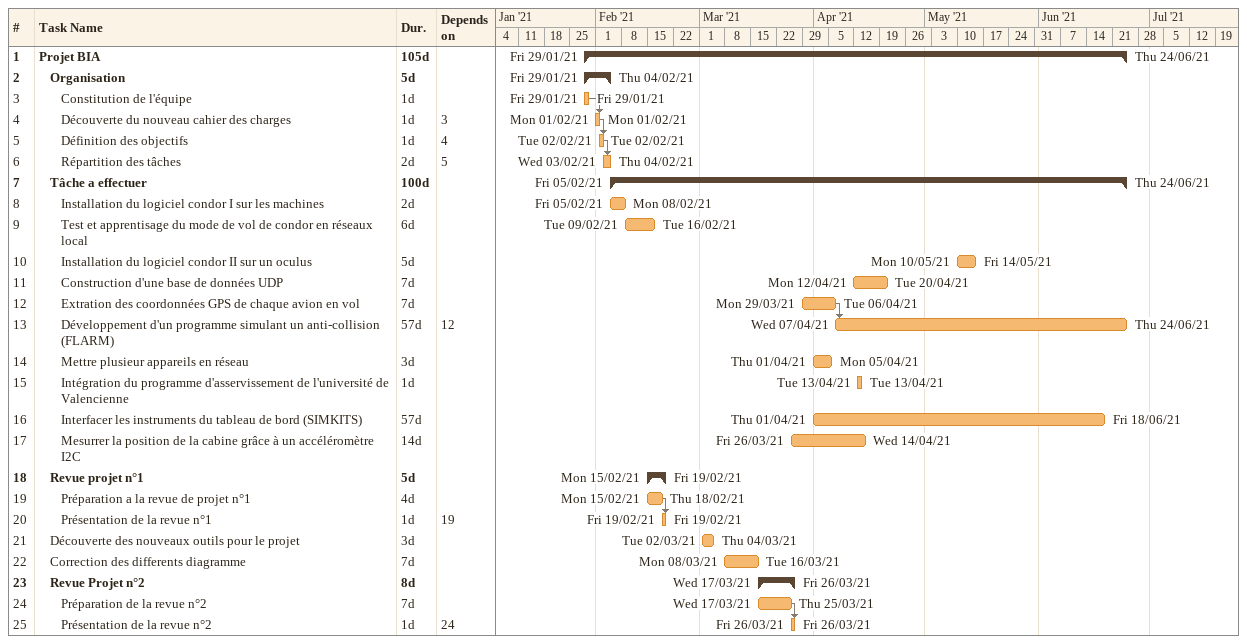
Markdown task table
| ID | Level | Task | Duration | Start | Finish | Predecessors |
|---|---|---|---|---|---|---|
| 1 | 1 | **Projet BIA** | 105d | 2021-01-29 | 2021-06-24 |  |
| 2 | 2 | **Organisation** | 5d | 2021-01-29 | 2021-02-04 |  |
| 3 | 3 | Constitution de l'équipe | 1d | 2021-01-29 | 2021-01-29 |  |
| 4 | 3 | Découverte du nouveau cahier des charges | 1d | 2021-02-01 | 2021-02-01 | 3 |
| 5 | 3 | Définition des objectifs | 1d | 2021-02-02 | 2021-02-02 | 4 |
| 6 | 3 | Répartition des tâches | 2d | 2021-02-03 | 2021-02-04 | 5 |
| 7 | 2 | **Tâche a effectuer** | 100d | 2021-02-05 | 2021-06-24 |  |
| 8 | 3 | Installation du logiciel condor I sur les machines | 2d | 2021-02-05 | 2021-02-08 |  |
| 9 | 3 | Test et apprentisage du mode de vol de condor en réseaux local | 6d | 2021-02-09 | 2021-02-16 |  |
| 10 | 3 | Installation du logiciel condor II sur un oculus | 5d | 2021-05-10 | 2021-05-14 |  |
| 11 | 3 | Construction d'une base de données UDP | 7d | 2021-04-12 | 2021-04-20 |  |
| 12 | 3 | Extration des coordonnées GPS de chaque avion en vol | 7d | 2021-03-29 | 2021-04-06 |  |
| 13 | 3 | Développement d'un programme simulant un anti-collision (FLARM) | 57d | 2021-04-07 | 2021-06-24 | 12 |
| 14 | 3 | Mettre plusieur appareils en réseau | 3d | 2021-04-01 | 2021-04-05 |  |
| 15 | 3 | Intégration du programme d'asservissement de l'université de Valencienne | 1d | 2021-04-13 | 2021-04-13 |  |
| 16 | 3 | Interfacer les instruments du tableau de bord (SIMKITS) | 57d | 2021-04-01 | 2021-06-18 |  |
| 17 | 3 | Mesurrer la position de la cabine grâce à un accéléromètre I2C | 14d | 2021-03-26 | 2021-04-14 |  |
| 18 | 2 | **Revue projet n°1** | 5d | 2021-02-15 | 2021-02-19 |  |
| 19 | 3 | Préparation a la revue de projet n°1 | 4d | 2021-02-15 | 2021-02-18 |  |
| 20 | 3 | Présentation de la revue n°1 | 1d | 2021-02-19 | 2021-02-19 | 19 |
| 21 | 2 | Découverte des nouveaux outils pour le projet | 3d | 2021-03-02 | 2021-03-04 |  |
| 22 | 2 | Correction des differents diagramme | 7d | 2021-03-08 | 2021-03-16 |  |
| 23 | 2 | **Revue Projet n°2** | 8d | 2021-03-17 | 2021-03-26 |  |
| 24 | 3 | Préparation de la revue n°2 | 7d | 2021-03-17 | 2021-03-25 |  |
| 25 | 3 | Présentation de la revue n°2 | 1d | 2021-03-26 | 2021-03-26 | 24 |
